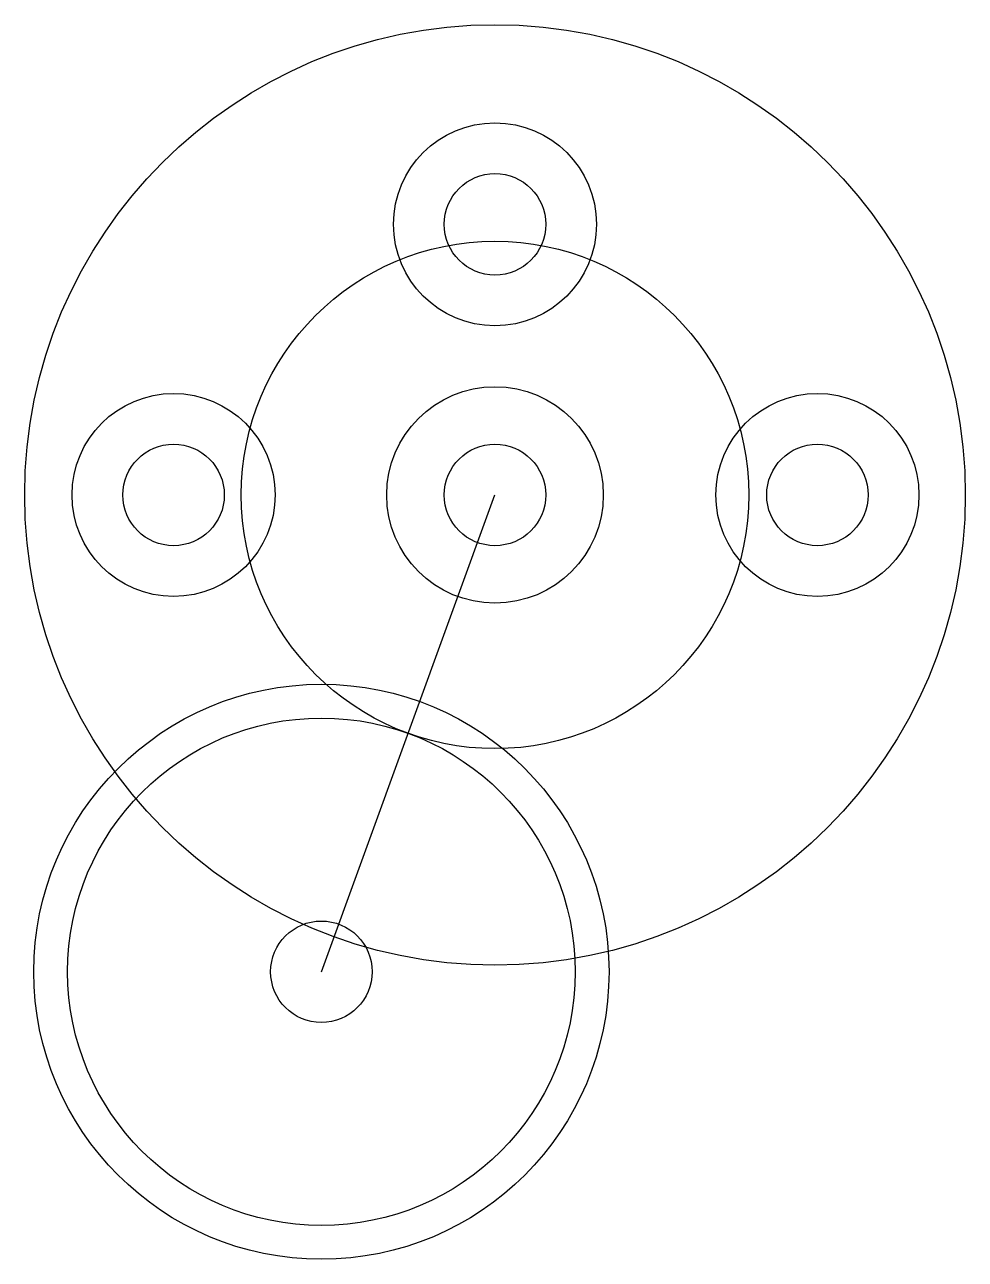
# Model space of a CAD drawing. Header units: inches. Extents: x 5.1 to 32.9, y -4.6 to 31.9.
import ezdxf

# ---------------------------------------------------------------- set-up
doc = ezdxf.new("R2010")
doc.units = ezdxf.units.IN
doc.header["$MEASUREMENT"] = 0
for name, color, linetype in [('カバー', 4, 'Continuous'), ('ギヤ', 1, 'Continuous'), ('ネジ', 6, 'Continuous'), ('ホイール', 5, 'Continuous')]:
    doc.layers.add(name, color=color, linetype=linetype)

msp = doc.modelspace()

# ---------------------------------------------------------------- linework, layer by layer
for radius in [13.9, 3.2]:
    msp.add_circle((19.03, 17.995), radius)
at = {"layer": 'カバー'}
msp.add_circle((13.9, 3.9), 8.5, dxfattribs=at)
at = {"layer": 'ギヤ'}
for centre, radius in [((19.03, 17.995), 7.5), ((19.03, 17.995), 1.5), ((13.9, 3.9), 7.5), ((13.9, 3.9), 1.5)]:
    msp.add_circle(centre, radius, dxfattribs=at)
at = {"layer": 'ネジ'}
for centre, radius in [((19.03, 25.995), 3), ((19.03, 25.995), 1.5), ((9.53, 17.995), 3), ((28.56, 17.995), 3), ((9.53, 17.995), 1.5), ((28.56, 17.995), 1.5)]:
    msp.add_circle(centre, radius, dxfattribs=at)
at = {"layer": 'ホイール'}
msp.add_line((13.9, 3.9), (19.03, 17.995), dxfattribs=at)

doc.saveas('drawing.dxf')
